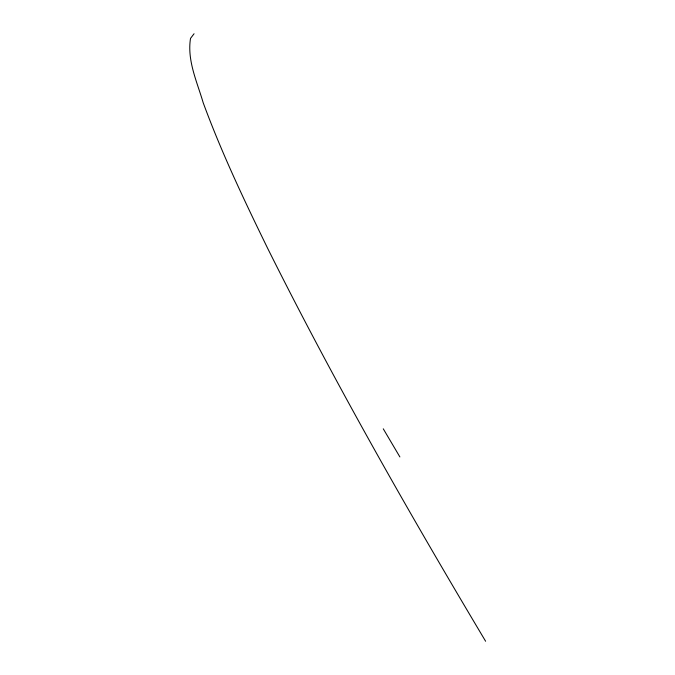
<?xml version="1.0" encoding="UTF-8"?>
<svg xmlns="http://www.w3.org/2000/svg" width="675" height="675" viewBox="0 0 675 675"><rect width="100%" height="100%" fill="white"/><g stroke="black" fill="none" stroke-linecap="round" stroke-linejoin="round"><path stroke-width="1.01" d="M194.054 33.75L190.519 38.399C186.941 60.48 197.117 81.92 203.167 102.668C221.535 152.66 244.443 200.812 267.798 248.628C334.623 382.607 408.915 512.713 485.612 641.25M383.265 428.811L399.887 456.941"/></g></svg>
